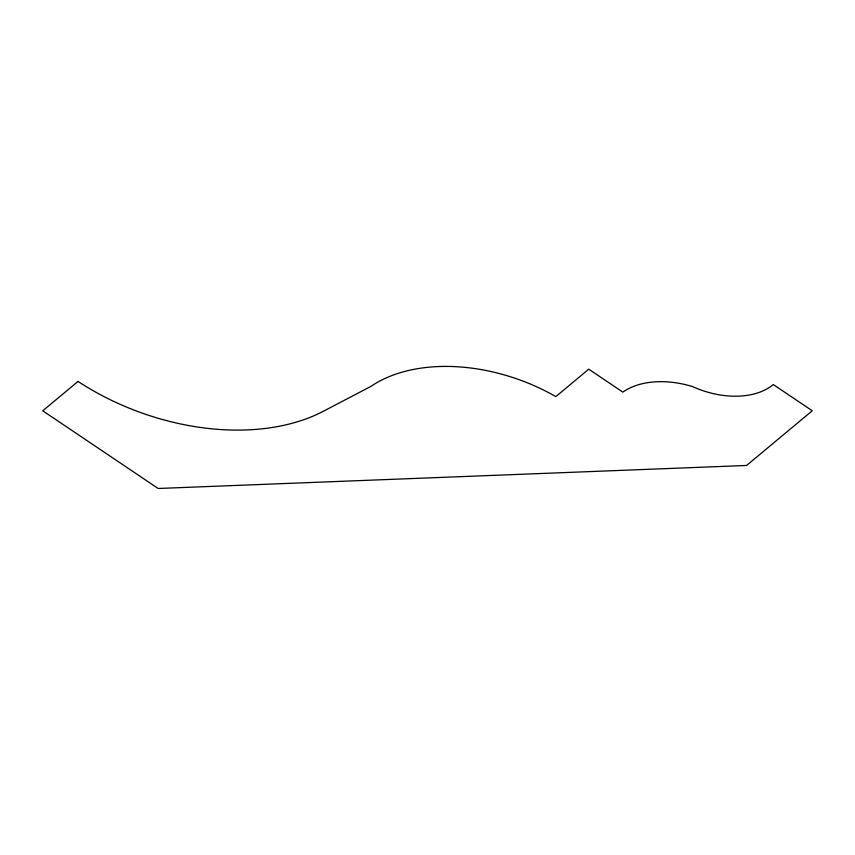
<?xml version="1.0" encoding="UTF-8"?>
<svg xmlns="http://www.w3.org/2000/svg" width="855" height="855" viewBox="0 0 855 855"><rect width="100%" height="100%" fill="white"/><g stroke="black" fill="none" stroke-linecap="round" stroke-linejoin="round"><path stroke-width="1.28" d="M78.019 381.426L42.75 410.806L158.154 488.483L746.586 465.462L812.25 410.774L773.283 384.547A71.232 46.362 20.2 0 1 692.935 386.727A76.394 49.708 20.2 0 0 622.857 392.124L588.764 369.178L555.836 396.602A152.938 99.533 20.2 0 0 370.781 386.46L322.506 411.715A201.021 130.826 20.2 0 1 78.019 381.426"/></g></svg>
